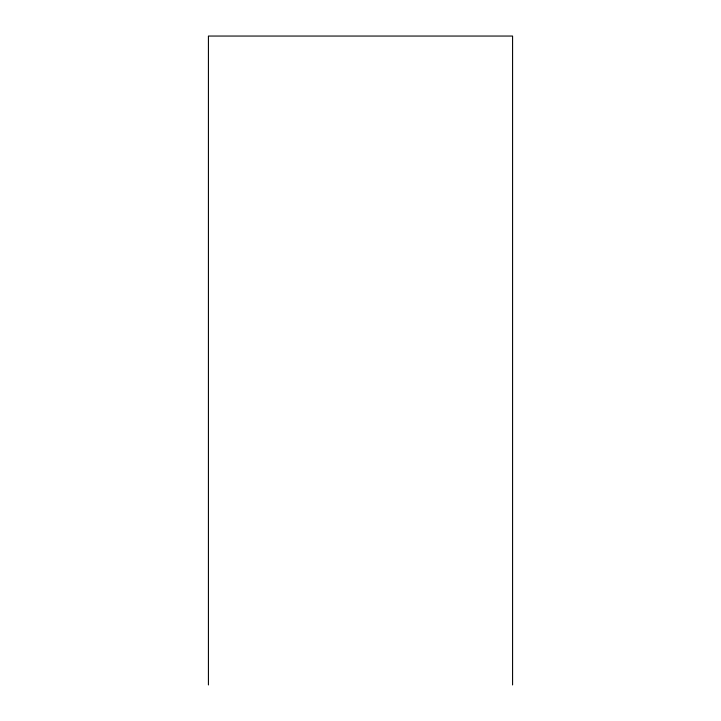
<?xml version="1.0" encoding="UTF-8"?>
<svg xmlns="http://www.w3.org/2000/svg" width="721" height="721" viewBox="0 0 721 721"><rect width="100%" height="100%" fill="white"/><g stroke="black" fill="none" stroke-linecap="round" stroke-linejoin="round"><path stroke-width="1.08" d="M512.577 684.95L512.577 36.05L208.423 36.05L208.423 684.95"/></g></svg>
